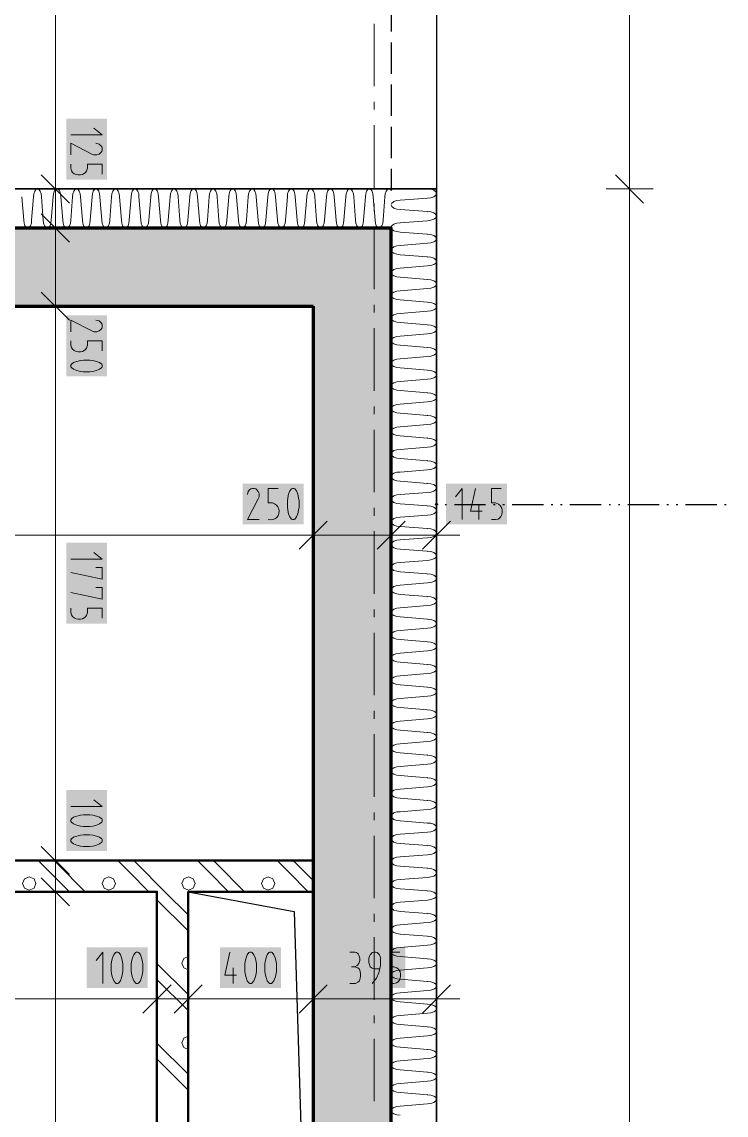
# Model space of a CAD drawing. Header units: millimetres. Extents: x 0 to 594, y 0 to 420.
# Drawn here: x 458.82 to 476.57, y 180.56 to 208.12 of the extents above; entities that cross this region are included whole.
import ezdxf

# ---------------------------------------------------------------- set-up
doc = ezdxf.new("R2010")
doc.units = ezdxf.units.MM
doc.header["$LTSCALE"] = 8
for name, color, linetype in [('PDF_Dokresleni nad rovinou rezu', 7, 'Continuous'), ('PDF_Dokresleni pod rovinou rezu', 7, 'Continuous'), ('PDF_Instalacni prizdivky', 7, 'Continuous'), ('PDF_Koty delkove', 7, 'Continuous'), ('PDF_Obecne 0.25', 7, 'Continuous'), ('PDF_Osy hlavni', 7, 'Continuous'), ('PDF_Prostupy', 7, 'Continuous'), ('PDF_Rampy', 7, 'Continuous'), ('PDF_Steny vnitrni', 7, 'Continuous'), ('PDF_Zatepleni', 7, 'Continuous')]:
    doc.layers.add(name, color=color, linetype=linetype)

msp = doc.modelspace()

# ---------------------------------------------------------------- linework, layer by layer
at = {"layer": 'PDF_Dokresleni nad rovinou rezu', "lineweight": 25}
for points in [[(469.272, 195.953), (469.291, 195.953)], [(469.488, 195.953), (469.527, 195.953)], [(469.724, 195.953), (470.512, 195.953)], [(470.708, 195.953), (470.748, 195.953)], [(470.945, 195.953), (470.984, 195.953)], [(471.181, 195.953), (471.968, 195.953)], [(472.165, 195.953), (472.204, 195.953)], [(472.401, 195.953), (472.441, 195.953)], [(472.638, 195.953), (473.425, 195.953)], [(473.622, 195.953), (473.661, 195.953)], [(473.858, 195.953), (473.897, 195.953)], [(474.094, 195.953), (474.882, 195.953)], [(475.078, 195.953), (475.118, 195.953)], [(475.315, 195.953), (475.354, 195.953)], [(475.551, 195.953), (476.338, 195.953)], [(476.535, 195.953), (476.575, 195.953)]]:
    msp.add_lwpolyline(points, dxfattribs=at)
at = {"layer": 'PDF_Dokresleni nad rovinou rezu', "lineweight": 25, "transparency": 33554559}
msp.add_solid([(469.223, 195.953), (469.272, 196.002), (469.272, 195.904), (469.321, 195.953)], dxfattribs=at)
at = {"layer": 'PDF_Dokresleni pod rovinou rezu', "lineweight": 25}
for points in [[(468.13, 208.662), (468.13, 207.874)], [(468.13, 207.599), (468.13, 206.811)], [(468.13, 206.536), (468.13, 205.748)], [(468.13, 205.473), (468.13, 204.685)], [(468.13, 204.41), (468.13, 203.906)]]:
    msp.add_lwpolyline(points, dxfattribs=at)
at = {"layer": 'PDF_Dokresleni pod rovinou rezu', "lineweight": 25, "transparency": 33554559}
msp.add_solid([(468.13, 203.955), (468.179, 203.906), (468.081, 203.906), (468.13, 203.856)], dxfattribs=at)
at = {"layer": 'PDF_Instalacni prizdivky', "lineweight": 50}
msp.add_lwpolyline([(449.232, 186.189), (462.224, 186.189), (462.224, 155.402), (463.012, 155.402), (463.012, 186.189), (466.161, 186.189), (466.161, 186.976), (449.232, 186.976), (449.232, 190.913), (448.445, 190.913), (434.193, 190.913), (434.193, 190.126), (448.445, 190.126), (448.445, 177.37), (449.232, 177.37), (449.232, 186.189)], dxfattribs=at)
at = {"layer": 'PDF_Instalacni prizdivky', "lineweight": 9}
for points in [[(459.228, 186.976), (459.307, 186.898)], [(459.307, 186.898), (459.508, 186.697), (460.016, 186.189)], [(459.63, 186.976), (459.709, 186.898)], [(459.709, 186.898), (460.417, 186.189)], [(461.236, 186.976), (461.315, 186.898)], [(461.315, 186.898), (461.516, 186.697)], [(461.638, 186.976), (461.717, 186.898)], [(461.717, 186.898), (462.425, 186.189), (463.012, 185.602)], [(463.244, 186.976), (463.323, 186.898)], [(463.323, 186.898), (463.524, 186.697), (464.032, 186.189)], [(463.646, 186.976), (463.724, 186.898)], [(463.724, 186.898), (464.433, 186.189)], [(465.252, 186.976), (465.331, 186.898)], [(465.331, 186.898), (465.532, 186.697), (466.039, 186.189)], [(465.654, 186.976), (465.732, 186.898)], [(465.732, 186.898), (466.161, 186.469)], [(461.516, 186.697), (462.024, 186.189)], [(462.224, 185.988), (463.012, 185.201)], [(463.012, 184.552), (462.902, 184.507), (462.853, 184.388), (462.902, 184.269), (463.012, 184.223)], [(462.224, 184.382), (463.012, 183.595)], [(462.224, 183.98), (463.012, 183.193)], [(463.012, 182.545), (462.902, 182.499), (462.853, 182.38), (462.902, 182.261), (463.012, 182.215)], [(462.224, 182.374), (463.012, 181.587)], [(462.224, 181.972), (463.012, 181.185)]]:
    msp.add_lwpolyline(points, dxfattribs=at)
for points in [[(459.006, 186.227), (459.125, 186.276), (459.175, 186.396), (459.125, 186.515), (459.006, 186.564), (458.887, 186.515), (458.837, 186.396), (458.887, 186.276)], [(461.014, 186.227), (461.133, 186.276), (461.183, 186.396), (461.133, 186.515), (461.014, 186.564), (460.895, 186.515), (460.845, 186.396), (460.895, 186.276)], [(463.022, 186.227), (463.141, 186.276), (463.19, 186.396), (463.141, 186.515), (463.022, 186.564), (462.902, 186.515), (462.853, 186.396), (462.902, 186.276)], [(465.03, 186.227), (465.149, 186.276), (465.198, 186.396), (465.149, 186.515), (465.03, 186.564), (464.91, 186.515), (464.861, 186.396), (464.91, 186.276)]]:
    msp.add_lwpolyline(points, close=True, dxfattribs=at)
at = {"layer": 'PDF_Koty delkove', "lineweight": 18}
for points in [[(459.663, 302.764), (459.663, 302.311), (459.663, 299.614), (459.663, 263.433), (459.663, 262.803), (459.663, 203.906), (459.663, 202.921), (459.663, 200.953), (459.663, 186.976), (459.663, 186.189), (459.663, 155.402), (459.663, 152.291), (459.663, 150.48)], [(474.14, 302.606), (474.14, 283.614), (474.14, 261.819), (474.14, 248), (474.14, 203.906), (474.14, 152.449)], [(460.057, 205.268), (460.844, 205.268), (460.634, 205.435)], [(460.057, 204.764), (460.057, 205.058), (460.582, 204.784), (460.634, 204.764), (460.713, 204.764), (460.765, 204.784), (460.805, 204.816), (460.831, 204.847), (460.844, 204.89), (460.844, 204.931), (460.831, 204.973), (460.805, 205.005), (460.765, 205.036), (460.687, 205.058)], [(460.844, 204.28), (460.844, 204.532), (460.477, 204.532), (460.477, 204.427), (460.45, 204.354), (460.411, 204.312), (460.345, 204.27), (460.294, 204.26), (460.241, 204.26), (460.188, 204.27), (460.136, 204.291), (460.097, 204.323), (460.07, 204.364), (460.057, 204.427)], [(460.057, 204.427), (460.057, 204.532)], [(459.309, 204.26), (460.017, 203.551)], [(473.786, 204.26), (474.495, 203.551)], [(459.072, 203.906), (459.663, 203.906), (460.253, 203.906)], [(473.55, 203.906), (474.14, 203.906), (474.731, 203.906)], [(459.309, 203.276), (460.017, 202.567)], [(459.072, 202.921), (459.663, 202.921), (460.253, 202.921)], [(459.309, 201.307), (460.017, 200.598)], [(459.072, 200.953), (459.663, 200.953), (460.253, 200.953)], [(460.057, 200.304), (460.057, 200.598), (460.582, 200.325), (460.634, 200.304), (460.713, 200.304), (460.765, 200.325), (460.805, 200.357), (460.831, 200.388), (460.844, 200.43), (460.844, 200.472), (460.831, 200.514), (460.805, 200.546), (460.765, 200.577), (460.687, 200.598)], [(460.844, 199.821), (460.844, 200.073), (460.477, 200.073), (460.477, 199.968), (460.45, 199.895), (460.411, 199.853), (460.345, 199.811), (460.294, 199.8), (460.241, 199.8), (460.188, 199.811), (460.136, 199.832), (460.097, 199.863), (460.07, 199.905), (460.057, 199.968), (460.057, 200.073)], [(460.372, 199.296), (460.53, 199.296), (460.608, 199.307), (460.7, 199.328), (460.779, 199.359), (460.831, 199.401), (460.844, 199.422), (460.844, 199.464), (460.831, 199.485), (460.779, 199.527), (460.7, 199.558), (460.608, 199.58), (460.53, 199.591), (460.372, 199.591), (460.294, 199.58), (460.201, 199.558), (460.123, 199.527), (460.07, 199.485), (460.057, 199.464), (460.057, 199.422), (460.07, 199.401), (460.123, 199.359), (460.201, 199.328)], [(460.201, 199.328), (460.294, 199.307), (460.372, 199.296)], [(464.8, 195.57), (464.505, 195.57), (464.779, 196.095), (464.8, 196.148), (464.8, 196.226), (464.779, 196.278), (464.747, 196.318), (464.716, 196.344), (464.674, 196.357), (464.632, 196.357), (464.59, 196.344), (464.558, 196.318), (464.527, 196.278), (464.505, 196.2)], [(469.92, 195.57), (469.92, 196.357), (469.753, 196.148)], [(470.424, 195.78), (470.13, 195.78), (470.257, 196.357)], [(470.907, 196.357), (470.655, 196.357), (470.655, 195.99), (470.761, 195.99), (470.834, 195.963), (470.876, 195.924), (470.917, 195.859), (470.928, 195.807), (470.928, 195.754), (470.917, 195.701), (470.897, 195.649)], [(470.34, 195.57), (470.34, 195.963)], [(466.161, 194.585), (466.161, 195.176), (466.161, 195.766)], [(468.13, 194.585), (468.13, 195.176), (468.13, 195.766)], [(469.272, 194.585), (469.272, 195.176), (469.272, 195.766)], [(465.807, 194.822), (466.516, 195.53)], [(467.776, 194.822), (468.484, 195.53)], [(468.917, 194.822), (469.626, 195.53)], [(470.897, 195.649), (470.865, 195.61), (470.824, 195.583), (470.761, 195.57), (470.655, 195.57)], [(352.764, 195.176), (398.051, 195.176), (400.414, 195.176), (421.201, 195.176), (423.563, 195.176), (426.319, 195.176), (427.106, 195.176), (431.043, 195.176), (466.161, 195.176), (468.13, 195.176), (469.272, 195.176)], [(469.272, 195.176), (469.862, 195.176)], [(460.057, 194.573), (460.844, 194.573), (460.634, 194.741)], [(460.687, 194.364), (460.844, 194.364), (460.844, 194.069), (460.057, 194.237)], [(460.687, 193.86), (460.844, 193.86), (460.844, 193.565), (460.057, 193.733)], [(460.844, 193.082), (460.844, 193.334), (460.477, 193.334), (460.477, 193.229), (460.45, 193.156), (460.411, 193.114), (460.345, 193.072), (460.294, 193.061), (460.241, 193.061), (460.188, 193.072), (460.136, 193.093), (460.097, 193.124), (460.07, 193.166), (460.057, 193.229), (460.057, 193.334)], [(460.057, 188.338), (460.844, 188.338), (460.634, 188.506)], [(459.309, 187.331), (460.017, 186.622)], [(459.072, 186.976), (459.663, 186.976), (460.253, 186.976)], [(459.309, 186.543), (460.017, 185.835)], [(459.072, 186.189), (459.663, 186.189), (460.253, 186.189)], [(460.862, 183.879), (460.862, 184.666), (460.695, 184.457)], [(461.366, 184.195), (461.366, 184.352), (461.356, 184.43), (461.335, 184.522), (461.303, 184.601), (461.262, 184.654), (461.24, 184.666), (461.199, 184.666), (461.177, 184.654), (461.136, 184.601), (461.104, 184.522), (461.083, 184.43), (461.072, 184.352), (461.072, 184.195), (461.083, 184.116), (461.104, 184.024), (461.136, 183.945), (461.177, 183.892)], [(464.23, 184.089), (463.936, 184.089), (464.062, 184.666)], [(464.734, 184.195), (464.734, 184.352), (464.723, 184.43), (464.702, 184.522), (464.671, 184.601), (464.629, 184.654), (464.608, 184.666), (464.566, 184.666), (464.545, 184.654), (464.503, 184.601), (464.472, 184.522), (464.45, 184.43), (464.44, 184.352), (464.44, 184.195), (464.45, 184.116), (464.472, 184.024), (464.503, 183.945)], [(467.087, 184.666), (467.213, 184.666), (467.255, 184.654), (467.297, 184.627), (467.318, 184.587), (467.339, 184.51), (467.339, 184.457), (467.318, 184.378), (467.276, 184.325), (467.213, 184.299), (467.129, 184.299)], [(467.654, 183.879), (467.759, 184.01), (467.822, 184.142), (467.864, 184.325), (467.864, 184.51), (467.853, 184.561), (467.832, 184.601), (467.812, 184.627), (467.78, 184.654), (467.738, 184.666), (467.696, 184.666), (467.654, 184.654), (467.623, 184.627), (467.602, 184.601), (467.58, 184.561), (467.57, 184.51), (467.57, 184.404), (467.58, 184.352), (467.602, 184.299), (467.654, 184.26), (467.696, 184.247), (467.843, 184.247)], [(468.347, 184.666), (468.095, 184.666), (468.095, 184.299), (468.2, 184.299), (468.273, 184.273), (468.315, 184.233), (468.357, 184.168), (468.368, 184.116), (468.368, 184.063), (468.357, 184.01), (468.336, 183.958), (468.305, 183.919), (468.263, 183.892), (468.2, 183.879), (468.095, 183.879)], [(461.177, 183.892), (461.199, 183.879), (461.24, 183.879), (461.262, 183.892), (461.303, 183.945), (461.335, 184.024), (461.356, 184.116), (461.366, 184.195)], [(464.146, 183.879), (464.146, 184.273)], [(464.503, 183.945), (464.545, 183.892), (464.566, 183.879), (464.608, 183.879), (464.629, 183.892), (464.671, 183.945), (464.702, 184.024), (464.723, 184.116), (464.734, 184.195)], [(467.087, 183.879), (467.234, 183.879), (467.286, 183.906), (467.328, 183.945), (467.349, 184.01), (467.36, 184.063), (467.36, 184.116), (467.349, 184.181), (467.328, 184.233)], [(467.328, 184.233), (467.286, 184.273), (467.213, 184.299)], [(461.87, 183.131), (462.579, 183.839)], [(462.224, 182.895), (462.224, 183.485), (462.224, 184.076)], [(462.658, 183.131), (463.366, 183.839)], [(463.012, 182.895), (463.012, 183.485), (463.012, 184.076)], [(465.807, 183.131), (466.516, 183.839)], [(466.161, 182.895), (466.161, 183.485), (466.161, 184.076)], [(468.917, 183.131), (469.626, 183.839)], [(469.272, 182.895), (469.272, 183.485), (469.272, 184.076)], [(448.445, 183.485), (449.232, 183.485), (462.224, 183.485), (463.012, 183.485), (466.161, 183.485), (469.272, 183.485)], [(469.272, 183.485), (469.862, 183.485)]]:
    msp.add_lwpolyline(points, dxfattribs=at)
msp.add_lwpolyline([(465.283, 196.357), (465.031, 196.357), (465.031, 195.99), (465.136, 195.99, -1.032756), (465.031, 195.57)], format="xyb", dxfattribs=at)
for points in [[(465.807, 195.885), (465.807, 196.043), (465.797, 196.121), (465.776, 196.213), (465.744, 196.292), (465.703, 196.344), (465.681, 196.357), (465.64, 196.357), (465.618, 196.344), (465.577, 196.292), (465.545, 196.213), (465.524, 196.121), (465.513, 196.043), (465.513, 195.885), (465.524, 195.807), (465.545, 195.714), (465.577, 195.636), (465.618, 195.583), (465.64, 195.57), (465.681, 195.57), (465.703, 195.583), (465.744, 195.636), (465.776, 195.714), (465.797, 195.807)], [(460.372, 187.834), (460.53, 187.834), (460.608, 187.845), (460.7, 187.866), (460.779, 187.897), (460.831, 187.939), (460.844, 187.96), (460.844, 188.002), (460.831, 188.023), (460.779, 188.065), (460.7, 188.097), (460.608, 188.118), (460.53, 188.129), (460.372, 188.129), (460.294, 188.118), (460.201, 188.097), (460.123, 188.065), (460.07, 188.023), (460.057, 188.002), (460.057, 187.96), (460.07, 187.939), (460.123, 187.897), (460.201, 187.866), (460.294, 187.845)], [(460.372, 187.331), (460.53, 187.331), (460.608, 187.341), (460.7, 187.362), (460.779, 187.394), (460.831, 187.435), (460.844, 187.457), (460.844, 187.498), (460.831, 187.52), (460.779, 187.561), (460.7, 187.593), (460.608, 187.614), (460.53, 187.625), (460.372, 187.625), (460.294, 187.614), (460.201, 187.593), (460.123, 187.561), (460.07, 187.52), (460.057, 187.498), (460.057, 187.457), (460.07, 187.435), (460.123, 187.394), (460.201, 187.362), (460.294, 187.341)], [(461.87, 184.195), (461.87, 184.352), (461.86, 184.43), (461.839, 184.522), (461.807, 184.601), (461.766, 184.654), (461.744, 184.666), (461.703, 184.666), (461.681, 184.654), (461.64, 184.601), (461.608, 184.522), (461.587, 184.43), (461.576, 184.352), (461.576, 184.195), (461.587, 184.116), (461.608, 184.024), (461.64, 183.945), (461.681, 183.892), (461.703, 183.879), (461.744, 183.879), (461.766, 183.892), (461.807, 183.945), (461.839, 184.024), (461.86, 184.116)], [(465.238, 184.195), (465.238, 184.352), (465.227, 184.43), (465.206, 184.522), (465.175, 184.601), (465.133, 184.654), (465.112, 184.666), (465.07, 184.666), (465.049, 184.654), (465.007, 184.601), (464.976, 184.522), (464.954, 184.43), (464.944, 184.352), (464.944, 184.195), (464.954, 184.116), (464.976, 184.024), (465.007, 183.945), (465.049, 183.892), (465.07, 183.879), (465.112, 183.879), (465.133, 183.892), (465.175, 183.945), (465.206, 184.024), (465.227, 184.116)]]:
    msp.add_lwpolyline(points, close=True, dxfattribs=at)
at = {"layer": 'PDF_Koty delkove', "color": 7, "lineweight": 18, "true_color": 0xffffff, "transparency": 33554559}
for points in [[(459.938, 205.68), (459.938, 204.142), (460.962, 205.68), (460.962, 204.142)], [(459.938, 200.717), (459.938, 199.179), (460.962, 200.717), (460.962, 199.179)], [(464.387, 195.451), (465.925, 195.451), (464.387, 196.475), (465.925, 196.475)], [(469.508, 195.451), (471.046, 195.451), (469.508, 196.475), (471.046, 196.475)], [(459.938, 194.986), (459.938, 192.944), (460.962, 194.986), (460.962, 192.944)], [(459.938, 188.751), (459.938, 187.213), (460.962, 188.751), (460.962, 187.213)], [(460.45, 183.761), (461.988, 183.761), (460.45, 184.784), (461.988, 184.784)], [(463.818, 183.761), (465.356, 183.761), (463.818, 184.784), (465.356, 184.784)], [(466.948, 183.761), (468.486, 183.761), (466.948, 184.784), (468.486, 184.784)]]:
    msp.add_solid(points, dxfattribs=at)
at = {"layer": 'PDF_Obecne 0.25', "lineweight": 25}
msp.add_lwpolyline([(463.012, 186.189), (465.682, 185.693), (466.161, 170.284)], dxfattribs=at)
at = {"layer": 'PDF_Osy hlavni', "lineweight": 18}
for points in [[(467.697, 208.071), (467.697, 206.496)], [(467.697, 206.103), (467.697, 205.906)], [(467.697, 205.512), (467.697, 203.937)], [(467.697, 203.543), (467.697, 203.347)], [(467.697, 202.953), (467.697, 201.378)], [(467.697, 200.984), (467.697, 200.788)], [(467.697, 200.394), (467.697, 198.819)], [(467.697, 198.425), (467.697, 198.229)], [(467.697, 197.835), (467.697, 196.26)], [(467.697, 195.866), (467.697, 195.669)], [(467.697, 195.276), (467.697, 193.701)], [(467.697, 193.307), (467.697, 193.11)], [(467.697, 192.717), (467.697, 191.142)], [(467.697, 190.748), (467.697, 190.551)], [(467.697, 190.158), (467.697, 188.583)], [(467.697, 188.189), (467.697, 187.992)], [(467.697, 187.599), (467.697, 186.024)], [(467.697, 185.63), (467.697, 185.433)], [(467.697, 185.04), (467.697, 183.465)], [(467.697, 183.071), (467.697, 182.874)], [(467.697, 182.481), (467.697, 180.906)]]:
    msp.add_lwpolyline(points, dxfattribs=at)
at = {"layer": 'PDF_Prostupy', "lineweight": 25}
msp.add_lwpolyline([(463.012, 186.189), (466.161, 186.189), (466.161, 170.284), (463.012, 170.284), (463.012, 186.189), (465.682, 185.693), (466.161, 170.284), (466.403, 170.958)], dxfattribs=at)
at = {"layer": 'PDF_Rampy', "lineweight": 25}
msp.add_lwpolyline([(469.272, 261.661), (469.272, 203.906)], dxfattribs=at)
at = {"layer": 'PDF_Steny vnitrni', "lineweight": 70}
for points in [[(398.051, 155.402), (398.051, 155.402), (398.051, 153.433), (466.161, 153.433), (468.13, 153.433), (468.13, 202.921), (466.161, 202.921), (455.177, 202.921), (453.996, 202.921), (441.476, 202.921), (441.476, 202.724), (441.476, 200.953), (466.161, 200.953)], [(466.161, 200.953), (466.161, 186.976), (466.161, 186.189), (466.161, 155.402), (463.012, 155.402), (462.224, 155.402), (449.232, 155.402), (448.445, 155.402), (423.563, 155.402)]]:
    msp.add_lwpolyline(points, dxfattribs=at)
at = {"layer": 'PDF_Steny vnitrni', "color": 9, "lineweight": 9, "true_color": 0xc0c0c0, "transparency": 33554559}
for points in [[(466.161, 202.921), (441.476, 202.921), (466.161, 200.953), (441.476, 200.953)], [(468.13, 153.433), (468.13, 202.921), (466.161, 153.433), (466.161, 202.921)]]:
    msp.add_solid(points, dxfattribs=at)
at = {"layer": 'PDF_Zatepleni', "lineweight": 35}
for points in [[(455.177, 203.906), (455.177, 202.921), (466.161, 202.921), (468.13, 202.921), (468.13, 153.433)], [(469.272, 153.433), (469.272, 153.433), (469.272, 203.906), (468.13, 203.906), (455.689, 203.906)]]:
    msp.add_lwpolyline(points, dxfattribs=at)
at = {"layer": 'PDF_Zatepleni', "lineweight": 9}
for points in [[(458.819, 203.709), (458.868, 203.118)], [(459.066, 203.118), (459.114, 203.709)], [(459.213, 203.906), (459.175, 203.891), (459.143, 203.848), (459.122, 203.784), (459.114, 203.709)], [(459.311, 203.709), (459.304, 203.784), (459.282, 203.848), (459.25, 203.891), (459.213, 203.906)], [(459.311, 203.709), (459.36, 203.118)], [(459.558, 203.118), (459.606, 203.709)], [(459.705, 203.906), (459.667, 203.891), (459.635, 203.848), (459.614, 203.784), (459.606, 203.709)], [(459.803, 203.709), (459.796, 203.784), (459.774, 203.848), (459.742, 203.891), (459.705, 203.906)], [(459.803, 203.709), (459.852, 203.118)], [(460.05, 203.118), (460.099, 203.709)], [(460.197, 203.906), (460.159, 203.891), (460.127, 203.848), (460.106, 203.784), (460.099, 203.709)], [(460.295, 203.709), (460.288, 203.784), (460.267, 203.848), (460.235, 203.891), (460.197, 203.906)], [(460.295, 203.709), (460.344, 203.118)], [(460.542, 203.118), (460.591, 203.709)], [(460.689, 203.906), (460.651, 203.891), (460.619, 203.848), (460.598, 203.784), (460.591, 203.709)], [(460.787, 203.709), (460.78, 203.784), (460.759, 203.848), (460.727, 203.891), (460.689, 203.906)], [(460.787, 203.709), (460.836, 203.118)], [(461.034, 203.118), (461.083, 203.709)], [(461.251, 203.848), (461.219, 203.891), (461.181, 203.906), (461.144, 203.891), (461.112, 203.848), (461.09, 203.784), (461.083, 203.709)], [(461.28, 203.709), (461.272, 203.784), (461.251, 203.848)], [(461.28, 203.709), (461.328, 203.118)], [(461.526, 203.118), (461.575, 203.709)], [(461.772, 203.709), (461.764, 203.784), (461.743, 203.848), (461.711, 203.891), (461.673, 203.906), (461.636, 203.891), (461.604, 203.848), (461.582, 203.784), (461.575, 203.709)], [(461.772, 203.709), (461.82, 203.118)], [(462.018, 203.118), (462.067, 203.709)], [(462.264, 203.709), (462.256, 203.784), (462.235, 203.848), (462.203, 203.891), (462.165, 203.906), (462.128, 203.891), (462.096, 203.848), (462.075, 203.784), (462.067, 203.709)], [(462.264, 203.709), (462.313, 203.118)], [(462.51, 203.118), (462.559, 203.709)], [(462.756, 203.709), (462.749, 203.784), (462.727, 203.848), (462.695, 203.891), (462.658, 203.906), (462.62, 203.891), (462.588, 203.848), (462.567, 203.784), (462.559, 203.709)], [(462.756, 203.709), (462.805, 203.118)], [(463.003, 203.118), (463.051, 203.709)], [(463.15, 203.906), (463.112, 203.891), (463.08, 203.848), (463.059, 203.784), (463.051, 203.709)], [(463.248, 203.709), (463.241, 203.784), (463.219, 203.848), (463.187, 203.891), (463.15, 203.906)], [(463.248, 203.709), (463.297, 203.118)], [(463.495, 203.118), (463.543, 203.709)], [(463.74, 203.709), (463.733, 203.784), (463.711, 203.848), (463.679, 203.891), (463.642, 203.906), (463.604, 203.891), (463.572, 203.848), (463.551, 203.784), (463.543, 203.709)], [(463.74, 203.709), (463.789, 203.118)], [(463.987, 203.118), (464.036, 203.709)], [(464.232, 203.709), (464.225, 203.784), (464.204, 203.848), (464.172, 203.891), (464.134, 203.906), (464.096, 203.891), (464.064, 203.848), (464.043, 203.784), (464.036, 203.709)], [(464.232, 203.709), (464.281, 203.118)], [(464.479, 203.118), (464.528, 203.709)], [(464.724, 203.709), (464.717, 203.784), (464.696, 203.848), (464.664, 203.891), (464.626, 203.906), (464.588, 203.891), (464.556, 203.848), (464.535, 203.784), (464.528, 203.709)], [(464.724, 203.709), (464.773, 203.118)], [(464.971, 203.118), (465.02, 203.709)], [(465.118, 203.906), (465.081, 203.891), (465.049, 203.848), (465.027, 203.784), (465.02, 203.709)], [(465.217, 203.709), (465.209, 203.784), (465.188, 203.848), (465.156, 203.891), (465.118, 203.906)], [(465.217, 203.709), (465.265, 203.118), (465.273, 203.042), (465.294, 202.978), (465.326, 202.935), (465.354, 202.921)], [(465.463, 203.118), (465.512, 203.709)], [(465.519, 203.784), (465.512, 203.709)], [(465.61, 203.906), (465.573, 203.891), (465.541, 203.848), (465.519, 203.784)], [(465.709, 203.709), (465.701, 203.784), (465.68, 203.848), (465.648, 203.891), (465.61, 203.906)], [(465.709, 203.709), (465.757, 203.118), (465.765, 203.042), (465.786, 202.978), (465.819, 202.935), (465.846, 202.921)], [(465.955, 203.118), (466.004, 203.709)], [(466.102, 203.906), (466.065, 203.891), (466.033, 203.848), (466.012, 203.784), (466.004, 203.709)], [(466.14, 203.891), (466.102, 203.906)], [(466.201, 203.709), (466.193, 203.784), (466.172, 203.848), (466.14, 203.891)], [(466.201, 203.709), (466.25, 203.118), (466.257, 203.042), (466.279, 202.978), (466.311, 202.935), (466.338, 202.921)], [(466.447, 203.118), (466.496, 203.709)], [(466.595, 203.906), (466.557, 203.891), (466.525, 203.848), (466.504, 203.784), (466.496, 203.709)], [(466.693, 203.709), (466.686, 203.784), (466.664, 203.848), (466.632, 203.891), (466.595, 203.906)], [(466.693, 203.709), (466.742, 203.118), (466.749, 203.042), (466.771, 202.978), (466.803, 202.935), (466.83, 202.921)], [(466.94, 203.118), (466.988, 203.709)], [(467.087, 203.906), (467.049, 203.891), (467.017, 203.848), (466.996, 203.784), (466.988, 203.709)], [(467.185, 203.709), (467.178, 203.784), (467.156, 203.848), (467.124, 203.891), (467.087, 203.906)], [(467.185, 203.709), (467.234, 203.118), (467.241, 203.042), (467.263, 202.978), (467.295, 202.935), (467.322, 202.921)], [(467.432, 203.118), (467.48, 203.709)], [(467.579, 203.906), (467.541, 203.891), (467.509, 203.848), (467.488, 203.784), (467.48, 203.709)], [(467.677, 203.709), (467.67, 203.784), (467.648, 203.848), (467.616, 203.891), (467.579, 203.906)], [(467.677, 203.709), (467.726, 203.118), (467.733, 203.042), (467.755, 202.978), (467.787, 202.935), (467.815, 202.921)], [(467.924, 203.118), (467.973, 203.709)], [(468.071, 203.906), (468.033, 203.891), (468.001, 203.848), (467.98, 203.784), (467.973, 203.709)], [(468.13, 203.862), (468.109, 203.891), (468.071, 203.906)], [(469.272, 203.791), (469.254, 203.835), (469.205, 203.872), (469.131, 203.897), (469.043, 203.906)], [(469.043, 203.677), (469.131, 203.686), (469.205, 203.711), (469.254, 203.748), (469.272, 203.791)], [(468.358, 203.621), (468.271, 203.612), (468.196, 203.587), (468.146, 203.55), (468.13, 203.518)], [(468.13, 203.494), (468.146, 203.462), (468.196, 203.425), (468.271, 203.4), (468.358, 203.391)], [(469.043, 203.677), (468.358, 203.621)], [(468.358, 203.391), (469.043, 203.335)], [(468.358, 203.391), (468.358, 203.391)], [(469.272, 203.22), (469.254, 203.264), (469.205, 203.301), (469.131, 203.326), (469.043, 203.335)], [(469.043, 203.106), (469.131, 203.115), (469.205, 203.14), (469.254, 203.177), (469.272, 203.22)], [(458.868, 203.118), (458.875, 203.042), (458.897, 202.978)], [(458.897, 202.978), (458.929, 202.935), (458.956, 202.921)], [(458.977, 202.921), (459.004, 202.935), (459.037, 202.978), (459.058, 203.042), (459.066, 203.118)], [(459.066, 203.118), (459.066, 203.118)], [(459.36, 203.118), (459.367, 203.042), (459.389, 202.978), (459.421, 202.935), (459.448, 202.921)], [(459.469, 202.921), (459.497, 202.935), (459.529, 202.978), (459.55, 203.042), (459.558, 203.118)], [(459.558, 203.118), (459.558, 203.118)], [(459.852, 203.118), (459.859, 203.042), (459.881, 202.978), (459.913, 202.935), (459.941, 202.921)], [(459.961, 202.921), (459.989, 202.935), (460.021, 202.978), (460.042, 203.042), (460.05, 203.118)], [(460.05, 203.118), (460.05, 203.118)], [(460.344, 203.118), (460.352, 203.042), (460.373, 202.978), (460.405, 202.935), (460.433, 202.921)], [(460.453, 202.921), (460.481, 202.935), (460.513, 202.978), (460.534, 203.042), (460.542, 203.118)], [(460.542, 203.118), (460.542, 203.118)], [(460.836, 203.118), (460.844, 203.042), (460.865, 202.978), (460.897, 202.935), (460.925, 202.921)], [(460.945, 202.921), (460.973, 202.935), (461.005, 202.978), (461.027, 203.042), (461.034, 203.118)], [(461.034, 203.118), (461.034, 203.118)], [(461.328, 203.118), (461.336, 203.042), (461.357, 202.978), (461.389, 202.935), (461.417, 202.921)], [(461.438, 202.921), (461.465, 202.935), (461.497, 202.978), (461.519, 203.042), (461.526, 203.118)], [(461.526, 203.118), (461.526, 203.118)], [(461.82, 203.118), (461.828, 203.042), (461.849, 202.978), (461.882, 202.935), (461.909, 202.921)], [(461.93, 202.921), (461.957, 202.935), (461.989, 202.978), (462.011, 203.042), (462.018, 203.118)], [(462.018, 203.118), (462.018, 203.118)], [(462.313, 203.118), (462.32, 203.042), (462.342, 202.978), (462.374, 202.935), (462.401, 202.921)], [(462.422, 202.921), (462.449, 202.935), (462.481, 202.978), (462.503, 203.042), (462.51, 203.118)], [(462.51, 203.118), (462.51, 203.118)], [(462.805, 203.118), (462.812, 203.042), (462.834, 202.978), (462.866, 202.935), (462.893, 202.921)], [(462.914, 202.921), (462.941, 202.935), (462.974, 202.978), (462.995, 203.042), (463.003, 203.118)], [(463.003, 203.118), (463.003, 203.118)], [(463.297, 203.118), (463.304, 203.042), (463.326, 202.978), (463.358, 202.935), (463.385, 202.921)], [(463.406, 202.921), (463.434, 202.935), (463.466, 202.978), (463.487, 203.042), (463.495, 203.118)], [(463.495, 203.118), (463.495, 203.118)], [(463.789, 203.118), (463.796, 203.042), (463.818, 202.978), (463.85, 202.935), (463.878, 202.921)], [(463.898, 202.921), (463.926, 202.935), (463.958, 202.978), (463.979, 203.042), (463.987, 203.118)], [(463.987, 203.118), (463.987, 203.118)], [(464.281, 203.118), (464.289, 203.042), (464.31, 202.978), (464.342, 202.935), (464.37, 202.921)], [(464.39, 202.921), (464.418, 202.935), (464.45, 202.978)], [(464.45, 202.978), (464.471, 203.042), (464.479, 203.118)], [(464.479, 203.118), (464.479, 203.118)], [(464.773, 203.118), (464.781, 203.042), (464.802, 202.978), (464.834, 202.935), (464.862, 202.921)], [(464.882, 202.921), (464.91, 202.935), (464.942, 202.978), (464.964, 203.042), (464.971, 203.118)], [(464.971, 203.118), (464.971, 203.118)], [(465.375, 202.921), (465.402, 202.935), (465.434, 202.978), (465.456, 203.042), (465.463, 203.118)], [(465.463, 203.118), (465.463, 203.118)], [(465.867, 202.921), (465.894, 202.935), (465.926, 202.978), (465.948, 203.042), (465.955, 203.118)], [(465.955, 203.118), (465.955, 203.118)], [(466.359, 202.921), (466.386, 202.935), (466.418, 202.978), (466.44, 203.042), (466.447, 203.118)], [(466.447, 203.118), (466.447, 203.118)], [(466.851, 202.921), (466.878, 202.935), (466.911, 202.978), (466.932, 203.042), (466.94, 203.118)], [(466.94, 203.118), (466.94, 203.118)], [(466.94, 203.118), (466.94, 203.118)], [(467.343, 202.921), (467.371, 202.935), (467.403, 202.978), (467.424, 203.042), (467.432, 203.118)], [(467.432, 203.118), (467.432, 203.118)], [(467.835, 202.921), (467.863, 202.935), (467.895, 202.978), (467.916, 203.042), (467.924, 203.118)], [(467.924, 203.118), (467.924, 203.118)], [(468.271, 203.041), (468.196, 203.016), (468.146, 202.979), (468.13, 202.947)], [(468.13, 202.923), (468.146, 202.891), (468.196, 202.854), (468.271, 202.829), (468.358, 202.82)], [(468.358, 203.05), (468.271, 203.041)], [(469.043, 203.106), (468.358, 203.05)], [(468.358, 202.82), (469.043, 202.764)], [(468.358, 202.82), (468.358, 202.82)], [(469.272, 202.65), (469.254, 202.693), (469.205, 202.73), (469.131, 202.755), (469.043, 202.764)], [(469.043, 202.535), (469.131, 202.544), (469.205, 202.569), (469.254, 202.606), (469.272, 202.65)], [(469.043, 202.535), (468.358, 202.479), (468.271, 202.47), (468.196, 202.445), (468.146, 202.408), (468.13, 202.376)], [(468.13, 202.352), (468.146, 202.32), (468.196, 202.283), (468.271, 202.258), (468.358, 202.249)], [(468.358, 202.249), (469.043, 202.193)], [(468.358, 202.249), (468.358, 202.249)], [(469.272, 202.079), (469.254, 202.122), (469.205, 202.159), (469.131, 202.184), (469.043, 202.193)], [(469.043, 201.965), (469.131, 201.973), (469.205, 201.998), (469.254, 202.035), (469.272, 202.079)], [(468.358, 201.908), (468.271, 201.899), (468.196, 201.874), (468.146, 201.837), (468.13, 201.805)], [(468.13, 201.781), (468.146, 201.749), (468.196, 201.712), (468.271, 201.687), (468.358, 201.679)], [(469.043, 201.965), (468.358, 201.908)], [(468.358, 201.679), (469.043, 201.622)], [(468.358, 201.679), (468.358, 201.679)], [(469.272, 201.508), (469.254, 201.552), (469.205, 201.589), (469.131, 201.613), (469.043, 201.622)], [(469.043, 201.394), (469.131, 201.402), (469.205, 201.427), (469.254, 201.464), (469.272, 201.508)], [(468.358, 201.337), (468.271, 201.328), (468.196, 201.304), (468.146, 201.266), (468.13, 201.234)], [(468.13, 201.21), (468.146, 201.179), (468.196, 201.141), (468.271, 201.116), (468.358, 201.108)], [(469.043, 201.394), (468.358, 201.337)], [(468.358, 201.108), (469.043, 201.051)], [(468.358, 201.108), (468.358, 201.108)], [(468.358, 200.766), (469.043, 200.823), (469.131, 200.832), (469.205, 200.856), (469.254, 200.893), (469.272, 200.937)], [(469.272, 200.937), (469.254, 200.981), (469.205, 201.018), (469.131, 201.043), (469.043, 201.051)], [(468.358, 200.766), (468.271, 200.758), (468.196, 200.733), (468.146, 200.696), (468.13, 200.664)], [(468.13, 200.64), (468.146, 200.608), (468.196, 200.57), (468.271, 200.546), (468.358, 200.537)], [(468.358, 200.537), (469.043, 200.48)], [(468.358, 200.537), (468.358, 200.537)], [(469.272, 200.366), (469.254, 200.41), (469.205, 200.447), (469.131, 200.472), (469.043, 200.48)], [(468.358, 200.195), (468.271, 200.187), (468.196, 200.162), (468.146, 200.125), (468.13, 200.093)], [(469.043, 200.252), (468.358, 200.195)], [(469.043, 200.252), (469.131, 200.261), (469.205, 200.285), (469.254, 200.322), (469.272, 200.366)], [(468.13, 200.069), (468.146, 200.037), (468.196, 200), (468.271, 199.975), (468.358, 199.966)], [(468.358, 199.966), (469.043, 199.909)], [(468.358, 199.966), (468.358, 199.966)], [(469.272, 199.795), (469.254, 199.839), (469.205, 199.876), (469.131, 199.901), (469.043, 199.909)], [(468.358, 199.625), (468.271, 199.616), (468.196, 199.591), (468.146, 199.554), (468.13, 199.522)], [(469.043, 199.681), (468.358, 199.625)], [(469.043, 199.681), (469.131, 199.69), (469.205, 199.715), (469.254, 199.752), (469.272, 199.795)], [(468.13, 199.498), (468.146, 199.466), (468.196, 199.429), (468.271, 199.404), (468.358, 199.395)], [(468.358, 199.395), (469.043, 199.339)], [(468.358, 199.395), (468.358, 199.395)], [(469.272, 199.224), (469.254, 199.268), (469.205, 199.305), (469.131, 199.33), (469.043, 199.339)], [(468.358, 199.054), (468.271, 199.045), (468.196, 199.02), (468.146, 198.983), (468.13, 198.951)], [(469.043, 199.11), (468.358, 199.054)], [(469.043, 199.11), (469.131, 199.119), (469.205, 199.144), (469.254, 199.181), (469.272, 199.224)], [(468.13, 198.927), (468.146, 198.895), (468.196, 198.858), (468.271, 198.833), (468.358, 198.824)], [(468.358, 198.824), (469.043, 198.768)], [(468.358, 198.824), (468.358, 198.824)], [(469.272, 198.654), (469.254, 198.697), (469.205, 198.734), (469.131, 198.759), (469.043, 198.768)], [(468.358, 198.483), (468.271, 198.474), (468.196, 198.449), (468.146, 198.412), (468.13, 198.38)], [(468.358, 198.483), (469.043, 198.539), (469.131, 198.548), (469.205, 198.573), (469.254, 198.61), (469.272, 198.654)], [(468.13, 198.356), (468.146, 198.324), (468.196, 198.287), (468.271, 198.262), (468.358, 198.253)], [(468.358, 198.253), (469.043, 198.197)], [(468.358, 198.253), (468.358, 198.253)], [(469.272, 198.083), (469.254, 198.126), (469.205, 198.163), (469.131, 198.188), (469.043, 198.197)], [(468.358, 197.912), (468.271, 197.903), (468.196, 197.878), (468.146, 197.841), (468.13, 197.809)], [(469.043, 197.969), (468.358, 197.912)], [(469.043, 197.969), (469.131, 197.977), (469.205, 198.002), (469.254, 198.039), (469.272, 198.083)], [(468.13, 197.785), (468.146, 197.753), (468.196, 197.716), (468.271, 197.691), (468.358, 197.683)], [(468.358, 197.683), (469.043, 197.626)], [(468.358, 197.683), (468.358, 197.683)], [(469.272, 197.512), (469.254, 197.556), (469.205, 197.593), (469.131, 197.617), (469.043, 197.626)], [(468.358, 197.341), (468.271, 197.332), (468.196, 197.308), (468.146, 197.27), (468.13, 197.238)], [(469.043, 197.398), (468.358, 197.341)], [(469.043, 197.398), (469.131, 197.406), (469.205, 197.431), (469.254, 197.468), (469.272, 197.512)], [(468.13, 197.214), (468.146, 197.182), (468.196, 197.145), (468.271, 197.12), (468.358, 197.112)], [(468.358, 197.112), (469.043, 197.055)], [(468.358, 197.112), (468.358, 197.112)], [(469.043, 196.827), (468.358, 196.77)], [(469.272, 196.941), (469.254, 196.985), (469.205, 197.022), (469.131, 197.046), (469.043, 197.055)], [(469.043, 196.827), (469.131, 196.835), (469.205, 196.86), (469.254, 196.897), (469.272, 196.941)], [(468.358, 196.77), (468.271, 196.762), (468.196, 196.737), (468.146, 196.699), (468.13, 196.668)], [(468.13, 196.644), (468.146, 196.612), (468.196, 196.574), (468.271, 196.55), (468.358, 196.541)], [(468.358, 196.541), (469.043, 196.484)], [(468.358, 196.541), (468.358, 196.541)], [(469.043, 196.256), (468.358, 196.199)], [(469.272, 196.37), (469.254, 196.414), (469.205, 196.451), (469.131, 196.476), (469.043, 196.484)], [(469.043, 196.256), (469.131, 196.265), (469.205, 196.289), (469.254, 196.326), (469.272, 196.37)], [(468.146, 196.129), (468.13, 196.097)], [(468.13, 196.073), (468.146, 196.041), (468.196, 196.004), (468.271, 195.979), (468.358, 195.97)], [(468.358, 196.199), (468.271, 196.191), (468.196, 196.166), (468.146, 196.129)], [(468.358, 195.97), (469.043, 195.913)], [(468.358, 195.97), (468.358, 195.97)], [(469.272, 195.799), (469.254, 195.843), (469.205, 195.88), (469.131, 195.905), (469.043, 195.913)], [(469.043, 195.685), (469.131, 195.694), (469.205, 195.719), (469.254, 195.756), (469.272, 195.799)], [(468.358, 195.629), (468.271, 195.62), (468.196, 195.595), (468.146, 195.558), (468.13, 195.526)], [(468.13, 195.502), (468.146, 195.47), (468.196, 195.433), (468.271, 195.408), (468.358, 195.399)], [(469.043, 195.685), (468.358, 195.629)], [(468.358, 195.399), (469.043, 195.343)], [(468.358, 195.399), (468.358, 195.399)], [(469.272, 195.228), (469.254, 195.272), (469.205, 195.309), (469.131, 195.334), (469.043, 195.343)], [(469.043, 195.114), (469.131, 195.123), (469.205, 195.148), (469.254, 195.185), (469.272, 195.228)], [(468.358, 195.058), (468.271, 195.049), (468.196, 195.024), (468.146, 194.987), (468.13, 194.955)], [(468.13, 194.931), (468.146, 194.899), (468.196, 194.862), (468.271, 194.837), (468.358, 194.828)], [(469.043, 195.114), (468.358, 195.058)], [(468.358, 194.828), (469.043, 194.772)], [(468.358, 194.828), (468.358, 194.828)], [(469.272, 194.658), (469.254, 194.701), (469.205, 194.738), (469.131, 194.763), (469.043, 194.772)], [(469.043, 194.543), (469.131, 194.552), (469.205, 194.577), (469.254, 194.614), (469.272, 194.658)], [(468.358, 194.487), (468.271, 194.478), (468.196, 194.453), (468.146, 194.416), (468.13, 194.384)], [(468.13, 194.36), (468.146, 194.328), (468.196, 194.291), (468.271, 194.266), (468.358, 194.257)], [(469.043, 194.543), (468.358, 194.487)], [(468.358, 194.257), (469.043, 194.201)], [(468.358, 194.257), (468.358, 194.257)], [(469.272, 194.087), (469.254, 194.13), (469.205, 194.167), (469.131, 194.192), (469.043, 194.201)], [(469.043, 193.972), (469.131, 193.981), (469.205, 194.006), (469.254, 194.043), (469.272, 194.087)], [(468.358, 193.916), (468.271, 193.907), (468.196, 193.882), (468.146, 193.845), (468.13, 193.813)], [(468.13, 193.789), (468.146, 193.757), (468.196, 193.72), (468.271, 193.695), (468.358, 193.686)], [(469.043, 193.972), (468.358, 193.916)], [(468.358, 193.686), (469.043, 193.63)], [(468.358, 193.686), (468.358, 193.686)], [(469.272, 193.516), (469.254, 193.559), (469.205, 193.597), (469.131, 193.621), (469.043, 193.63)], [(469.043, 193.402), (469.131, 193.41), (469.205, 193.435), (469.254, 193.472), (469.272, 193.516)], [(468.358, 193.345), (468.271, 193.336), (468.196, 193.311), (468.146, 193.274), (468.13, 193.242)], [(468.13, 193.218), (468.146, 193.186), (468.196, 193.149), (468.271, 193.124), (468.358, 193.116)], [(469.043, 193.402), (468.358, 193.345)], [(468.358, 193.116), (469.043, 193.059)], [(468.358, 193.116), (468.358, 193.116)], [(469.272, 192.945), (469.254, 192.989), (469.205, 193.026), (469.131, 193.05), (469.043, 193.059)], [(469.043, 192.831), (469.131, 192.839), (469.205, 192.864), (469.254, 192.901), (469.272, 192.945)], [(468.358, 192.774), (468.271, 192.765), (468.196, 192.741), (468.146, 192.703), (468.13, 192.671)], [(469.043, 192.831), (468.358, 192.774)], [(468.13, 192.647), (468.146, 192.616), (468.196, 192.578), (468.271, 192.553), (468.358, 192.545)], [(468.358, 192.545), (469.043, 192.488)], [(468.358, 192.545), (468.358, 192.545)], [(469.272, 192.374), (469.254, 192.418), (469.205, 192.455), (469.131, 192.48), (469.043, 192.488)], [(468.358, 192.203), (468.271, 192.195), (468.196, 192.17), (468.146, 192.133), (468.13, 192.101)], [(468.358, 192.203), (469.043, 192.26), (469.131, 192.269), (469.205, 192.293), (469.254, 192.33), (469.272, 192.374)], [(468.13, 192.077), (468.146, 192.045), (468.196, 192.007), (468.271, 191.983), (468.358, 191.974)], [(468.358, 191.974), (469.043, 191.917)], [(468.358, 191.974), (468.358, 191.974)], [(469.272, 191.803), (469.254, 191.847), (469.205, 191.884), (469.131, 191.909), (469.043, 191.917)], [(468.358, 191.632), (468.271, 191.624), (468.196, 191.599), (468.146, 191.562), (468.13, 191.53)], [(468.358, 191.632), (469.043, 191.689), (469.131, 191.698), (469.205, 191.722), (469.254, 191.759), (469.272, 191.803)], [(468.13, 191.506), (468.146, 191.474), (468.196, 191.437), (468.271, 191.412), (468.358, 191.403)], [(468.358, 191.403), (469.043, 191.346)], [(468.358, 191.403), (468.358, 191.403)], [(469.272, 191.232), (469.254, 191.276), (469.205, 191.313), (469.131, 191.338), (469.043, 191.346)], [(468.358, 191.062), (468.271, 191.053), (468.196, 191.028), (468.146, 190.991), (468.13, 190.959)], [(469.043, 191.118), (468.358, 191.062)], [(469.043, 191.118), (469.131, 191.127), (469.205, 191.152), (469.254, 191.189), (469.272, 191.232)], [(468.13, 190.935), (468.146, 190.903), (468.196, 190.866)], [(468.196, 190.866), (468.271, 190.841), (468.358, 190.832)], [(468.358, 190.832), (469.043, 190.776)], [(468.358, 190.832), (468.358, 190.832)], [(469.272, 190.661), (469.254, 190.705), (469.205, 190.742), (469.131, 190.767), (469.043, 190.776)], [(468.358, 190.491), (468.271, 190.482), (468.196, 190.457), (468.146, 190.42), (468.13, 190.388)], [(469.043, 190.547), (468.358, 190.491)], [(469.043, 190.547), (469.131, 190.556), (469.205, 190.581), (469.254, 190.618), (469.272, 190.661)], [(468.13, 190.364), (468.146, 190.332), (468.196, 190.295), (468.271, 190.27), (468.358, 190.261)], [(468.358, 190.261), (469.043, 190.205)], [(468.358, 190.261), (468.358, 190.261)], [(469.272, 190.091), (469.254, 190.134), (469.205, 190.171), (469.131, 190.196), (469.043, 190.205)], [(468.358, 189.92), (468.271, 189.911), (468.196, 189.886), (468.146, 189.849), (468.13, 189.817)], [(468.358, 189.92), (469.043, 189.976), (469.131, 189.985), (469.205, 190.01), (469.254, 190.047), (469.272, 190.091)], [(468.13, 189.793), (468.146, 189.761), (468.196, 189.724), (468.271, 189.699), (468.358, 189.69)], [(468.358, 189.69), (469.043, 189.634)], [(468.358, 189.69), (468.358, 189.69)], [(469.272, 189.52), (469.254, 189.563), (469.205, 189.6), (469.131, 189.625), (469.043, 189.634)], [(468.358, 189.349), (468.271, 189.34), (468.196, 189.315), (468.146, 189.278), (468.13, 189.246)], [(468.358, 189.349), (469.043, 189.406), (469.131, 189.414), (469.205, 189.439), (469.254, 189.476), (469.272, 189.52)], [(468.13, 189.222), (468.146, 189.19), (468.196, 189.153), (468.271, 189.128), (468.358, 189.12)], [(468.358, 189.12), (469.043, 189.063)], [(468.358, 189.12), (468.358, 189.12)], [(468.358, 189.12), (468.358, 189.12)], [(469.043, 188.835), (468.358, 188.778)], [(469.272, 188.949), (469.254, 188.993), (469.205, 189.03), (469.131, 189.054), (469.043, 189.063)], [(469.043, 188.835), (469.131, 188.843), (469.205, 188.868), (469.254, 188.905), (469.272, 188.949)], [(468.271, 188.769), (468.196, 188.745), (468.146, 188.707), (468.13, 188.675)], [(468.13, 188.651), (468.146, 188.62), (468.196, 188.582), (468.271, 188.557), (468.358, 188.549)], [(468.358, 188.778), (468.271, 188.769)], [(468.358, 188.549), (469.043, 188.492)], [(468.358, 188.549), (468.358, 188.549)], [(469.043, 188.264), (468.358, 188.207)], [(469.272, 188.378), (469.254, 188.422), (469.205, 188.459), (469.131, 188.483), (469.043, 188.492)], [(469.043, 188.264), (469.131, 188.273), (469.205, 188.297), (469.254, 188.334), (469.272, 188.378)], [(468.358, 188.207), (468.271, 188.199), (468.196, 188.174), (468.146, 188.136), (468.13, 188.105)], [(468.13, 188.081), (468.146, 188.049), (468.196, 188.011), (468.271, 187.987), (468.358, 187.978)], [(468.358, 187.978), (469.043, 187.921)], [(468.358, 187.978), (468.358, 187.978)], [(469.272, 187.807), (469.254, 187.851), (469.205, 187.888), (469.131, 187.913), (469.043, 187.921)], [(469.043, 187.693), (469.131, 187.702), (469.205, 187.726), (469.254, 187.763), (469.272, 187.807)], [(468.358, 187.636), (468.271, 187.628), (468.196, 187.603), (468.146, 187.566), (468.13, 187.534)], [(468.13, 187.51), (468.146, 187.478), (468.196, 187.441), (468.271, 187.416), (468.358, 187.407)], [(469.043, 187.693), (468.358, 187.636)], [(468.358, 187.407), (469.043, 187.35)], [(468.358, 187.407), (468.358, 187.407)], [(469.272, 187.236), (469.254, 187.28), (469.205, 187.317), (469.131, 187.342), (469.043, 187.35)], [(469.043, 187.122), (469.131, 187.131), (469.205, 187.156), (469.254, 187.193), (469.272, 187.236)], [(468.358, 187.066), (468.271, 187.057), (468.196, 187.032), (468.146, 186.995), (468.13, 186.963)], [(468.13, 186.939), (468.146, 186.907), (468.196, 186.87), (468.271, 186.845), (468.358, 186.836)], [(469.043, 187.122), (468.358, 187.066)], [(468.358, 186.836), (469.043, 186.78)], [(468.358, 186.836), (468.358, 186.836)], [(468.358, 186.495), (469.043, 186.551), (469.131, 186.56), (469.205, 186.585), (469.254, 186.622), (469.272, 186.665)], [(469.272, 186.665), (469.254, 186.709), (469.205, 186.746), (469.131, 186.771), (469.043, 186.78)], [(468.358, 186.495), (468.271, 186.486), (468.196, 186.461), (468.146, 186.424), (468.13, 186.392)], [(468.13, 186.368), (468.146, 186.336), (468.196, 186.299), (468.271, 186.274), (468.358, 186.265)], [(468.358, 186.265), (469.043, 186.209)], [(468.358, 186.265), (468.358, 186.265)], [(468.358, 185.924), (469.043, 185.98), (469.131, 185.989), (469.205, 186.014), (469.254, 186.051), (469.272, 186.095)], [(469.272, 186.095), (469.254, 186.138), (469.205, 186.175), (469.131, 186.2), (469.043, 186.209)], [(468.358, 185.924), (468.271, 185.915), (468.196, 185.89), (468.146, 185.853), (468.13, 185.821)], [(468.13, 185.797), (468.146, 185.765), (468.196, 185.728), (468.271, 185.703), (468.358, 185.694)], [(468.358, 185.694), (469.043, 185.638)], [(468.358, 185.694), (468.358, 185.694)], [(469.272, 185.524), (469.254, 185.567), (469.205, 185.604), (469.131, 185.629), (469.043, 185.638)], [(469.043, 185.409), (469.131, 185.418), (469.205, 185.443), (469.254, 185.48), (469.272, 185.524)], [(468.358, 185.353), (468.271, 185.344), (468.196, 185.319), (468.146, 185.282), (468.13, 185.25)], [(468.13, 185.226), (468.146, 185.194), (468.196, 185.157), (468.271, 185.132), (468.358, 185.123)], [(469.043, 185.409), (468.358, 185.353)], [(468.358, 185.123), (469.043, 185.067)], [(468.358, 185.123), (468.358, 185.123)], [(469.272, 184.953), (469.254, 184.996), (469.205, 185.034), (469.131, 185.058), (469.043, 185.067)], [(469.043, 184.839), (469.131, 184.847), (469.205, 184.872), (469.254, 184.909), (469.272, 184.953)], [(468.358, 184.782), (468.271, 184.773), (468.196, 184.749), (468.146, 184.711), (468.13, 184.679)], [(469.043, 184.839), (468.358, 184.782)], [(468.13, 184.655), (468.146, 184.623), (468.196, 184.586), (468.271, 184.561), (468.358, 184.553)], [(468.358, 184.553), (469.043, 184.496)], [(468.358, 184.553), (468.358, 184.553)], [(469.272, 184.382), (469.254, 184.426), (469.205, 184.463), (469.131, 184.487), (469.043, 184.496)], [(468.358, 184.211), (468.271, 184.203), (468.196, 184.178), (468.146, 184.14), (468.13, 184.108)], [(469.043, 184.268), (468.358, 184.211)], [(469.043, 184.268), (469.131, 184.276), (469.205, 184.301), (469.254, 184.338), (469.272, 184.382)], [(468.13, 184.084), (468.146, 184.053), (468.196, 184.015), (468.271, 183.99), (468.358, 183.982)], [(468.358, 183.982), (469.043, 183.925)], [(468.358, 183.982), (468.358, 183.982)], [(469.272, 183.811), (469.254, 183.855), (469.205, 183.892), (469.131, 183.917), (469.043, 183.925)], [(468.358, 183.64), (468.271, 183.632), (468.196, 183.607), (468.146, 183.57), (468.13, 183.538)], [(469.043, 183.697), (468.358, 183.64)], [(469.043, 183.697), (469.131, 183.706), (469.205, 183.73), (469.254, 183.767), (469.272, 183.811)], [(468.13, 183.514), (468.146, 183.482), (468.196, 183.444), (468.271, 183.42), (468.358, 183.411)], [(468.358, 183.411), (469.043, 183.354)], [(468.358, 183.411), (468.358, 183.411)], [(469.272, 183.24), (469.254, 183.284), (469.205, 183.321), (469.131, 183.346), (469.043, 183.354)], [(468.358, 183.07), (468.271, 183.061), (468.196, 183.036), (468.146, 182.999), (468.13, 182.967)], [(469.043, 183.126), (468.358, 183.07)], [(469.043, 183.126), (469.131, 183.135), (469.205, 183.159), (469.254, 183.196), (469.272, 183.24)], [(468.13, 182.943), (468.146, 182.911), (468.196, 182.874), (468.271, 182.849), (468.358, 182.84)], [(468.358, 182.84), (469.043, 182.784)], [(468.358, 182.84), (468.358, 182.84)], [(469.272, 182.669), (469.254, 182.713), (469.205, 182.75), (469.131, 182.775), (469.043, 182.784)], [(468.358, 182.499), (468.271, 182.49), (468.196, 182.465), (468.146, 182.428), (468.13, 182.396)], [(469.043, 182.555), (468.358, 182.499)], [(469.043, 182.555), (469.131, 182.564), (469.205, 182.589), (469.254, 182.626), (469.272, 182.669)], [(468.13, 182.372), (468.146, 182.34), (468.196, 182.303), (468.271, 182.278), (468.358, 182.269)], [(468.358, 182.269), (469.043, 182.213)], [(468.358, 182.269), (468.358, 182.269)], [(469.272, 182.098), (469.254, 182.142), (469.205, 182.179), (469.131, 182.204), (469.043, 182.213)], [(468.358, 181.928), (468.271, 181.919), (468.196, 181.894), (468.146, 181.857)], [(469.043, 181.984), (468.358, 181.928)], [(469.043, 181.984), (469.131, 181.993), (469.205, 182.018), (469.254, 182.055), (469.272, 182.098)], [(468.146, 181.857), (468.13, 181.825)], [(468.13, 181.801), (468.146, 181.769), (468.196, 181.732), (468.271, 181.707), (468.358, 181.698)], [(468.358, 181.698), (469.043, 181.642)], [(468.358, 181.698), (468.358, 181.698)], [(469.272, 181.528), (469.254, 181.571), (469.205, 181.608), (469.131, 181.633), (469.043, 181.642)], [(469.043, 181.413), (468.358, 181.357), (468.271, 181.348), (468.196, 181.323), (468.146, 181.286), (468.13, 181.254)], [(469.043, 181.413), (469.131, 181.422), (469.205, 181.447), (469.254, 181.484), (469.272, 181.528)], [(468.13, 181.23), (468.146, 181.198), (468.196, 181.161), (468.271, 181.136), (468.358, 181.127)], [(468.358, 181.127), (469.043, 181.071)], [(468.358, 181.127), (468.358, 181.127)], [(468.13, 180.683), (468.146, 180.715), (468.196, 180.752), (468.271, 180.777), (468.358, 180.786), (469.043, 180.843), (469.131, 180.851), (469.205, 180.876), (469.254, 180.913), (469.272, 180.957)], [(469.272, 180.957), (469.254, 181), (469.205, 181.037), (469.131, 181.062), (469.043, 181.071)], [(468.13, 180.659), (468.146, 180.627), (468.196, 180.59), (468.271, 180.565), (468.358, 180.557)]]:
    msp.add_lwpolyline(points, dxfattribs=at)
at = {"layer": 'PDF_Zatepleni', "lineweight": 9, "transparency": 33554559}
for points in [[(459.114, 203.726), (459.132, 203.709), (459.097, 203.709), (459.114, 203.691)], [(459.606, 203.726), (459.624, 203.709), (459.589, 203.709), (459.606, 203.691)], [(460.099, 203.726), (460.116, 203.709), (460.081, 203.709), (460.099, 203.691)], [(460.591, 203.726), (460.608, 203.709), (460.573, 203.709), (460.591, 203.691)], [(461.083, 203.726), (461.1, 203.709), (461.065, 203.709), (461.083, 203.691)], [(461.575, 203.726), (461.593, 203.709), (461.557, 203.709), (461.575, 203.691)], [(462.067, 203.726), (462.085, 203.709), (462.049, 203.709), (462.067, 203.691)], [(462.559, 203.726), (462.577, 203.709), (462.541, 203.709), (462.559, 203.691)], [(463.051, 203.726), (463.069, 203.709), (463.034, 203.709), (463.051, 203.691)], [(463.543, 203.726), (463.561, 203.709), (463.526, 203.709), (463.543, 203.691)], [(464.036, 203.726), (464.053, 203.709), (464.018, 203.709), (464.036, 203.691)], [(464.528, 203.726), (464.545, 203.709), (464.51, 203.709), (464.528, 203.691)], [(465.02, 203.726), (465.038, 203.709), (465.002, 203.709), (465.02, 203.691)], [(465.512, 203.726), (465.53, 203.709), (465.494, 203.709), (465.512, 203.691)], [(466.004, 203.726), (466.022, 203.709), (465.986, 203.709), (466.004, 203.691)], [(466.496, 203.726), (466.514, 203.709), (466.478, 203.709), (466.496, 203.691)], [(466.988, 203.726), (467.006, 203.709), (466.971, 203.709), (466.988, 203.691)], [(467.48, 203.726), (467.498, 203.709), (467.463, 203.709), (467.48, 203.691)], [(467.973, 203.726), (467.99, 203.709), (467.955, 203.709), (467.973, 203.691)], [(469.061, 203.906), (469.043, 203.888), (469.026, 203.906)], [(469.043, 203.352), (469.061, 203.335), (469.026, 203.335), (469.043, 203.317)], [(469.043, 202.782), (469.061, 202.764), (469.026, 202.764), (469.043, 202.746)], [(469.043, 202.211), (469.061, 202.193), (469.026, 202.193), (469.043, 202.175)], [(469.043, 201.64), (469.061, 201.622), (469.026, 201.622), (469.043, 201.604)], [(469.043, 201.069), (469.061, 201.051), (469.026, 201.051), (469.043, 201.033)], [(469.043, 200.498), (469.061, 200.48), (469.026, 200.48), (469.043, 200.463)], [(469.043, 199.927), (469.061, 199.909), (469.026, 199.909), (469.043, 199.892)], [(469.043, 199.356), (469.061, 199.339), (469.026, 199.339), (469.043, 199.321)], [(469.043, 198.785), (469.061, 198.768), (469.026, 198.768), (469.043, 198.75)], [(469.043, 198.215), (469.061, 198.197), (469.026, 198.197), (469.043, 198.179)], [(469.043, 197.644), (469.061, 197.626), (469.026, 197.626), (469.043, 197.608)], [(469.043, 197.073), (469.061, 197.055), (469.026, 197.055), (469.043, 197.037)], [(469.043, 196.502), (469.061, 196.484), (469.026, 196.484), (469.043, 196.467)], [(469.043, 195.931), (469.061, 195.913), (469.026, 195.913), (469.043, 195.896)], [(469.043, 195.36), (469.061, 195.343), (469.026, 195.343), (469.043, 195.325)], [(469.043, 194.789), (469.061, 194.772), (469.026, 194.772), (469.043, 194.754)], [(469.043, 194.219), (469.061, 194.201), (469.026, 194.201), (469.043, 194.183)], [(469.043, 193.648), (469.061, 193.63), (469.026, 193.63), (469.043, 193.612)], [(469.043, 193.077), (469.061, 193.059), (469.026, 193.059), (469.043, 193.041)], [(469.043, 192.506), (469.061, 192.488), (469.026, 192.488), (469.043, 192.47)], [(469.043, 191.935), (469.061, 191.917), (469.026, 191.917), (469.043, 191.9)], [(469.043, 191.364), (469.061, 191.346), (469.026, 191.346), (469.043, 191.329)], [(469.043, 190.793), (469.061, 190.776), (469.026, 190.776), (469.043, 190.758)], [(469.043, 190.222), (469.061, 190.205), (469.026, 190.205), (469.043, 190.187)], [(469.043, 189.652), (469.061, 189.634), (469.026, 189.634), (469.043, 189.616)], [(469.043, 189.081), (469.061, 189.063), (469.026, 189.063), (469.043, 189.045)], [(469.043, 188.51), (469.061, 188.492), (469.026, 188.492), (469.043, 188.474)], [(469.043, 187.939), (469.061, 187.921), (469.026, 187.921), (469.043, 187.904)], [(469.043, 187.368), (469.061, 187.35), (469.026, 187.35), (469.043, 187.333)], [(469.043, 186.797), (469.061, 186.78), (469.026, 186.78), (469.043, 186.762)], [(469.043, 186.226), (469.061, 186.209), (469.026, 186.209), (469.043, 186.191)], [(469.043, 185.656), (469.061, 185.638), (469.026, 185.638), (469.043, 185.62)], [(469.043, 185.085), (469.061, 185.067), (469.026, 185.067), (469.043, 185.049)], [(469.043, 184.514), (469.061, 184.496), (469.026, 184.496), (469.043, 184.478)], [(469.043, 183.943), (469.061, 183.925), (469.026, 183.925), (469.043, 183.908)], [(469.043, 183.372), (469.061, 183.354), (469.026, 183.354), (469.043, 183.337)], [(469.043, 182.801), (469.061, 182.784), (469.026, 182.784), (469.043, 182.766)], [(469.043, 182.23), (469.061, 182.213), (469.026, 182.213), (469.043, 182.195)], [(469.043, 181.659), (469.061, 181.642), (469.026, 181.642), (469.043, 181.624)], [(469.043, 181.089), (469.061, 181.071), (469.026, 181.071), (469.043, 181.053)]]:
    msp.add_solid(points, dxfattribs=at)

doc.saveas('drawing.dxf')
